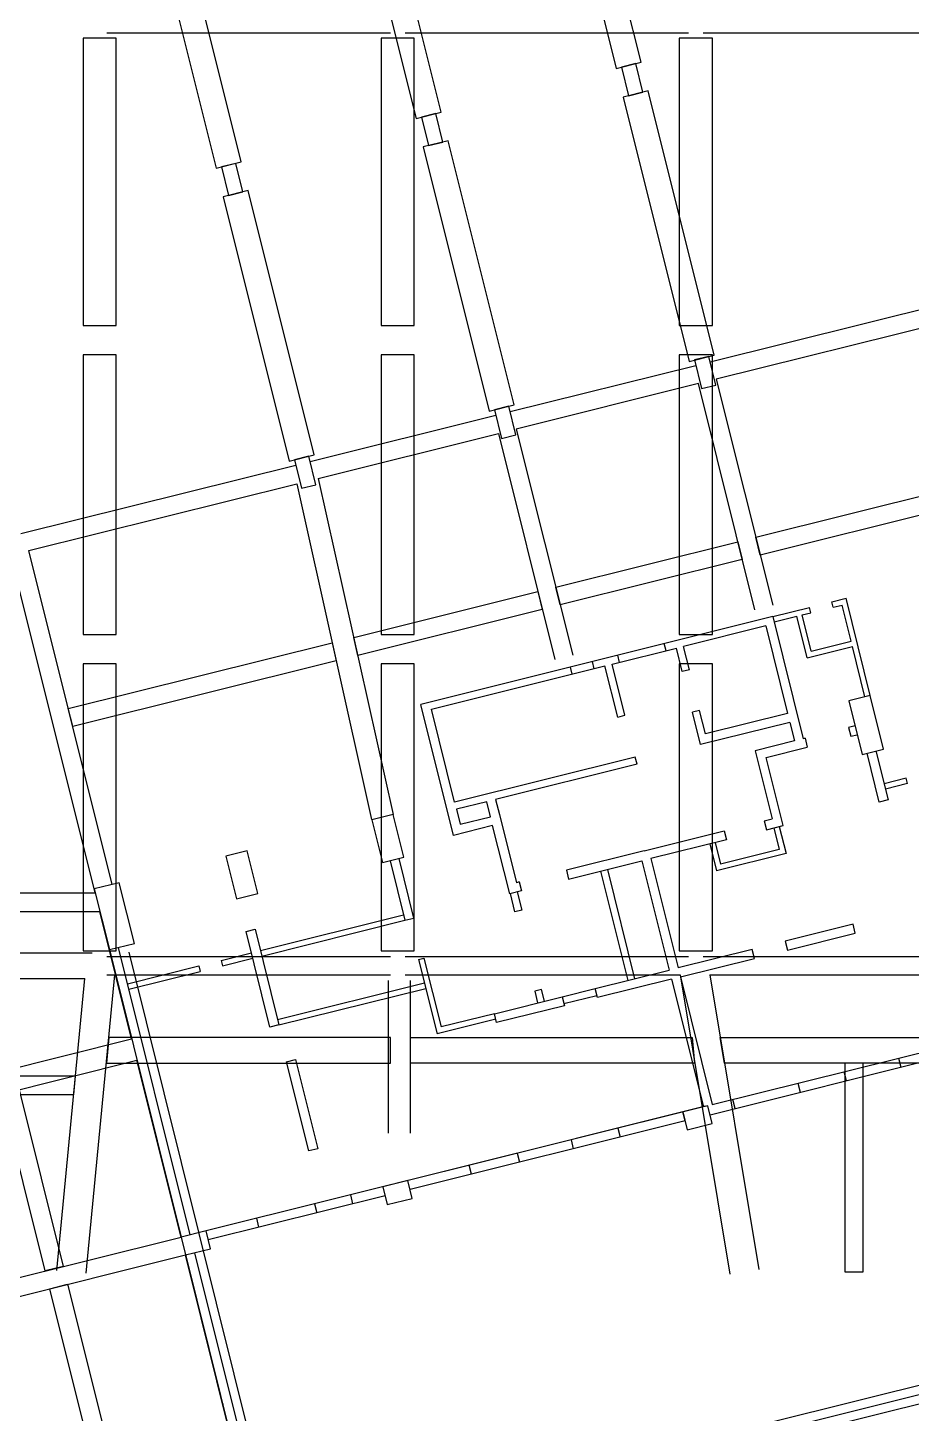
# Model space of a CAD drawing. Header units: metres. Extents: x -681087 to 1033303, y 74272 to 2630761.
# Drawn here: x 122390 to 146396, y 2267354 to 2305004 of the extents above; entities that cross this region are included whole.
import ezdxf

# ---------------------------------------------------------------- set-up
doc = ezdxf.new("R2010")
doc.units = ezdxf.units.M
for name, color, linetype in [('SKELETON_CLEAN', 7, 'Continuous'), ('SKELETON_ISOLATED', 1, 'Continuous'), ('SKELETON_ORIGINAL', 8, 'Continuous')]:
    doc.layers.add(name, color=color, linetype=linetype)

msp = doc.modelspace()

# ---------------------------------------------------------------- linework, layer by layer
at = {"layer": 'SKELETON_CLEAN'}
for p, q in [((139054, 2304064), (137216, 2311438)), ((136537, 2311269), (138375, 2303895)), ((131103, 2309914), (132941, 2302540)), ((133621, 2302709), (131782, 2310084)), ((128187, 2301355), (126349, 2308729)), ((125669, 2308560), (127508, 2301185)), ((124793, 2304716), (123893, 2304716)), ((123893, 2304716), (123893, 2296916)), ((124793, 2296916), (124793, 2304716)), ((132893, 2304716), (131993, 2304716)), ((131993, 2304716), (131993, 2296916)), ((132893, 2296916), (132893, 2304716)), ((140993, 2304716), (140093, 2304716)), ((140093, 2304716), (140093, 2296916)), ((140993, 2296916), (140993, 2304716)), ((138375, 2303895), (139054, 2304064)), ((138909, 2304028), (138521, 2303931)), ((138521, 2303931), (138714, 2303155)), ((139102, 2303252), (138909, 2304028)), ((139248, 2303288), (138569, 2303118)), ((138569, 2303118), (140359, 2295938)), ((138714, 2303155), (139102, 2303252)), ((141038, 2296108), (139248, 2303288)), ((132941, 2302540), (133621, 2302709)), ((133475, 2302673), (133087, 2302576)), ((133669, 2301897), (133475, 2302673)), ((133087, 2302576), (133280, 2301800)), ((133814, 2301933), (133135, 2301764)), ((133280, 2301800), (133669, 2301897)), ((135604, 2294753), (133814, 2301933)), ((133135, 2301764), (134925, 2294583)), ((127508, 2301185), (128187, 2301355)), ((128041, 2301318), (127653, 2301221)), ((127653, 2301221), (127847, 2300445)), ((128235, 2300542), (128041, 2301318)), ((128380, 2300578), (127701, 2300409)), ((127701, 2300409), (129491, 2293229)), ((127847, 2300445), (128235, 2300542)), ((130170, 2293398), (128380, 2300578)), ((148477, 2297293), (141098, 2295453)), ((123893, 2296916), (124793, 2296916)), ((131993, 2296916), (132893, 2296916)), ((140093, 2296916), (140993, 2296916)), ((124793, 2296116), (123893, 2296116)), ((123893, 2296116), (123893, 2288516)), ((124793, 2288516), (124793, 2296116)), ((132893, 2296116), (131993, 2296116)), ((131993, 2296116), (131993, 2288516)), ((132893, 2288516), (132893, 2296116)), ((140993, 2296116), (140093, 2296116)), ((140093, 2296116), (140093, 2288516)), ((140359, 2295938), (141038, 2296108)), ((140892, 2296071), (140504, 2295975)), ((140504, 2295975), (140698, 2295198)), ((141086, 2295295), (140892, 2296071)), ((140993, 2288516), (140993, 2296116)), ((140613, 2295332), (135665, 2294098)), ((142144, 2289190), (140613, 2295332)), ((140698, 2295198), (141086, 2295295)), ((141098, 2295453), (142630, 2289311)), ((134925, 2294583), (135604, 2294753)), ((135459, 2294717), (135071, 2294620)), ((135071, 2294620), (135264, 2293844)), ((135652, 2293940), (135459, 2294717)), ((130283, 2292756), (135179, 2293977)), ((135179, 2293977), (136711, 2287835)), ((135665, 2294098), (137196, 2287956)), ((135264, 2293844), (135652, 2293940)), ((129491, 2293229), (130170, 2293398)), ((130025, 2293362), (129637, 2293265)), ((129637, 2293265), (129831, 2292489)), ((130219, 2292586), (130025, 2293362)), ((142169, 2291159), (149401, 2292962)), ((122420, 2290796), (129701, 2292611)), ((129701, 2292611), (131734, 2283490)), ((129831, 2292489), (130219, 2292586)), ((130283, 2292756), (132319, 2283624)), ((149505, 2292473), (142290, 2290674)), ((136735, 2289804), (141684, 2291038)), ((141684, 2291038), (141805, 2290553)), ((142290, 2290674), (142169, 2291159)), ((124224, 2281493), (121935, 2290675)), ((124682, 2281723), (122420, 2290796)), ((141805, 2290553), (136856, 2289319)), ((131246, 2288436), (136250, 2289683)), ((136250, 2289683), (136371, 2289198)), ((136856, 2289319), (136735, 2289804)), ((144235, 2289402), (144623, 2289499)), ((145281, 2286860), (144623, 2289499)), ((136371, 2289198), (131355, 2287948)), ((142634, 2289003), (143634, 2289252)), ((143427, 2289046), (143670, 2289106)), ((143670, 2289106), (143634, 2289252)), ((144272, 2289256), (144235, 2289402)), ((144272, 2289256), (144514, 2289317)), ((144760, 2288332), (144514, 2289317)), ((142634, 2289003), (133067, 2286617)), ((142440, 2288748), (140208, 2288192)), ((142440, 2288748), (143033, 2286371)), ((142634, 2289003), (143462, 2285684)), ((142671, 2288857), (143282, 2289010)), ((143564, 2287879), (143282, 2289010)), ((143673, 2288061), (143427, 2289046)), ((123893, 2288516), (124793, 2288516)), ((131355, 2287948), (131246, 2288436)), ((131993, 2288516), (132893, 2288516)), ((140093, 2288516), (140993, 2288516)), ((143673, 2288061), (144760, 2288332)), ((123490, 2286502), (130664, 2288291)), ((130664, 2288291), (130773, 2287803)), ((138268, 2287708), (140014, 2288143)), ((140173, 2287508), (140014, 2288143)), ((140367, 2287556), (140208, 2288192)), ((143564, 2287879), (144796, 2288186)), ((145136, 2286823), (144796, 2288186)), ((130773, 2287803), (123611, 2286017)), ((124793, 2287716), (123893, 2287716)), ((123893, 2287716), (123893, 2279916)), ((124793, 2279916), (124793, 2287716)), ((132893, 2287716), (131993, 2287716)), ((131993, 2287716), (131993, 2279916)), ((132893, 2279916), (132893, 2287716)), ((133358, 2286484), (138074, 2287660)), ((138420, 2286272), (138074, 2287660)), ((138614, 2286320), (138268, 2287708)), ((140993, 2287716), (140093, 2287716)), ((140093, 2287716), (140093, 2279916)), ((140993, 2279916), (140993, 2287716)), ((140367, 2287556), (140173, 2287508)), ((145281, 2286860), (144699, 2286714)), ((145644, 2285404), (145281, 2286860)), ((123611, 2286017), (123490, 2286502)), ((133955, 2283056), (133067, 2286617)), ((133987, 2283961), (133358, 2286484)), ((140643, 2286450), (140449, 2286402)), ((140801, 2285815), (140643, 2286450)), ((144699, 2286714), (145062, 2285259)), ((138420, 2286272), (138614, 2286320)), ((140668, 2285524), (140449, 2286402)), ((143093, 2286128), (140668, 2285524)), ((143033, 2286371), (140801, 2285815)), ((143093, 2286128), (143219, 2285624)), ((143510, 2285696), (143462, 2285684)), ((143510, 2285696), (143571, 2285454)), ((144869, 2286035), (144694, 2285992)), ((144694, 2285992), (144754, 2285749)), ((144754, 2285749), (144929, 2285793)), ((143219, 2285624), (142152, 2285358)), ((142152, 2285358), (142614, 2283505)), ((142455, 2285176), (143571, 2285454)), ((145062, 2285259), (145644, 2285404)), ((145436, 2285352), (145767, 2284023)), ((138897, 2285185), (133987, 2283961)), ((138945, 2284991), (135103, 2284033)), ((138945, 2284991), (138897, 2285185)), ((142917, 2283322), (142455, 2285176)), ((145525, 2283962), (145193, 2285292)), ((146260, 2284609), (145658, 2284459)), ((146296, 2284464), (146260, 2284609)), ((146296, 2284464), (145695, 2284314)), ((134860, 2283973), (134035, 2283767)), ((134962, 2283565), (134860, 2283973)), ((135103, 2284033), (135204, 2283626)), ((145767, 2284023), (145525, 2283962)), ((132318, 2283627), (131736, 2283482)), ((131736, 2283482), (132026, 2282318)), ((132609, 2282463), (132318, 2283627)), ((134035, 2283767), (134137, 2283359)), ((134137, 2283359), (134962, 2283565)), ((135204, 2283626), (135666, 2281772)), ((142400, 2283451), (142614, 2283505)), ((142400, 2283451), (142461, 2283209)), ((135022, 2283323), (133955, 2283056)), ((135484, 2281469), (135022, 2283323)), ((139140, 2282638), (141314, 2283180)), ((141314, 2283180), (141374, 2282938)), ((142461, 2283209), (142917, 2283322)), ((142665, 2283260), (142810, 2282677)), ((142810, 2283296), (142992, 2282568)), ((141374, 2282938), (139322, 2282426)), ((140918, 2282824), (141099, 2282096)), ((141064, 2282860), (141209, 2282278)), ((142810, 2282677), (141209, 2282278)), ((128355, 2282639), (127772, 2282494)), ((127772, 2282494), (128063, 2281330)), ((128645, 2281475), (128355, 2282639)), ((132026, 2282318), (132609, 2282463)), ((132235, 2282370), (132639, 2280750)), ((132882, 2280810), (132478, 2282430)), ((139140, 2282638), (137025, 2282111)), ((137085, 2281868), (139079, 2282366)), ((139079, 2282366), (139820, 2279397)), ((139322, 2282426), (140062, 2279457)), ((142992, 2282568), (141099, 2282096)), ((137025, 2282111), (137085, 2281868)), ((124876, 2281772), (124197, 2281603)), ((124197, 2281603), (124608, 2279953)), ((125287, 2280122), (124876, 2281772)), ((135805, 2281549), (135484, 2281469)), ((135744, 2281792), (135666, 2281772)), ((135744, 2281792), (135805, 2281549)), ((116752, 2281493), (124224, 2281493)), ((128063, 2281330), (128645, 2281475)), ((135627, 2280979), (135504, 2281474)), ((135688, 2281520), (135812, 2281025)), ((116877, 2280993), (124349, 2280993)), ((125213, 2277527), (124349, 2280993)), ((132639, 2280750), (132882, 2280810)), ((135812, 2281025), (135627, 2280979)), ((128324, 2280447), (128567, 2280507)), ((128972, 2277846), (128324, 2280447)), ((128567, 2280507), (129215, 2277907)), ((128748, 2279779), (132639, 2280750)), ((144812, 2280641), (142968, 2280182)), ((144872, 2280399), (144812, 2280641)), ((124608, 2279953), (125287, 2280122)), ((142968, 2280182), (143029, 2279939)), ((143029, 2279939), (144872, 2280399)), ((123893, 2279916), (124793, 2279916)), ((124608, 2279953), (126556, 2272142)), ((129157, 2263773), (125142, 2279880)), ((127644, 2279659), (128469, 2279865)), ((127681, 2279513), (128506, 2279719)), ((131993, 2279916), (132893, 2279916)), ((133007, 2279687), (133153, 2279723)), ((133007, 2279687), (133510, 2277669)), ((133153, 2279723), (133619, 2277851)), ((142076, 2279959), (140062, 2279457)), ((140093, 2279916), (140993, 2279916)), ((140123, 2279214), (142136, 2279716)), ((142136, 2279716), (142076, 2279959)), ((125097, 2279024), (127043, 2279509)), ((125134, 2278878), (127079, 2279363)), ((127043, 2279509), (127079, 2279363)), ((127644, 2279659), (127681, 2279513)), ((137806, 2278895), (139820, 2279397)), ((120552, 2279166), (123945, 2279166)), ((123184, 2271237), (123945, 2279166)), ((132643, 2279266), (140112, 2279266)), ((139880, 2279154), (137867, 2278652)), ((139880, 2279154), (140746, 2275680)), ((140112, 2279266), (141468, 2271133)), ((140123, 2279214), (140989, 2275741)), ((140923, 2279266), (148443, 2279266)), ((140923, 2279266), (142257, 2271265)), ((140989, 2275741), (154985, 2279230)), ((129215, 2277907), (133203, 2278901)), ((135070, 2278212), (136914, 2278672)), ((136349, 2278871), (136164, 2278825)), ((136164, 2278825), (136244, 2278505)), ((136428, 2278551), (136349, 2278871)), ((136914, 2278672), (137806, 2278895)), ((136914, 2278672), (136974, 2278429)), ((137867, 2278652), (137806, 2278895)), ((135070, 2278212), (133619, 2277851)), ((135130, 2277970), (135070, 2278212)), ((136974, 2278429), (135130, 2277970)), ((129215, 2277907), (128972, 2277846)), ((135106, 2278067), (133510, 2277669)), ((118178, 2275773), (125213, 2277527)), ((124596, 2277569), (124529, 2276869)), ((132243, 2277569), (124596, 2277569)), ((132243, 2276869), (132243, 2277569)), ((132793, 2276869), (132793, 2277569)), ((132793, 2277569), (140440, 2277569)), ((140440, 2277569), (140508, 2276869)), ((141323, 2276869), (141206, 2277569)), ((141206, 2277569), (148391, 2277569)), ((140928, 2275468), (148399, 2277331)), ((118323, 2275191), (125358, 2276945)), ((124529, 2276869), (132243, 2276869)), ((126556, 2272142), (125358, 2276945)), ((129423, 2276907), (129666, 2276968)), ((130028, 2274482), (129423, 2276907)), ((129666, 2276968), (130270, 2274542)), ((140508, 2276869), (132793, 2276869)), ((148459, 2276869), (141323, 2276869)), ((145088, 2276869), (144588, 2276869)), ((144588, 2276869), (144588, 2271199)), ((145088, 2271199), (145088, 2276869)), ((123691, 2276519), (120552, 2276519)), ((123643, 2276019), (123691, 2276519)), ((120552, 2276019), (123643, 2276019)), ((122868, 2271223), (121671, 2276026)), ((122156, 2276147), (123354, 2271344)), ((140249, 2275299), (140188, 2275541)), ((140188, 2275541), (140309, 2275056)), ((140988, 2275225), (140867, 2275711)), ((140249, 2275299), (132777, 2273436)), ((140309, 2275056), (140988, 2275225)), ((130270, 2274542), (130028, 2274482)), ((132717, 2273678), (132038, 2273509)), ((132838, 2273193), (132717, 2273678)), ((132038, 2273509), (132159, 2273024)), ((132159, 2273024), (132838, 2273193)), ((119521, 2270388), (126556, 2272142)), ((127235, 2272312), (126556, 2272142)), ((126556, 2272142), (126677, 2271657)), ((127356, 2271826), (127235, 2272312)), ((126677, 2271657), (127356, 2271826)), ((129157, 2263773), (162342, 2272047)), ((119642, 2269903), (126676, 2271657)), ((123354, 2271344), (122868, 2271223)), ((144588, 2271199), (145088, 2271199)), ((122989, 2270738), (123475, 2270859)), ((124985, 2262733), (122989, 2270738)), ((123475, 2270859), (125470, 2262854)), ((143008, 2266711), (157223, 2270255)), ((143154, 2266747), (150528, 2268586))]:
    msp.add_line(p, q, dxfattribs=at)
at = {"layer": 'SKELETON_ISOLATED'}
for p, q in [((124543, 2304866), (132243, 2304866)), ((132643, 2304866), (140343, 2304866)), ((140743, 2304866), (148443, 2304866)), ((140929, 2295926), (148400, 2297789)), ((135495, 2294571), (140541, 2295829)), ((130061, 2293216), (135107, 2294474)), ((122202, 2291257), (129673, 2293120)), ((138472, 2287759), (138423, 2287953)), ((139733, 2288073), (139685, 2288267)), ((137181, 2287437), (137133, 2287631)), ((137783, 2287587), (137734, 2287781)), ((137954, 2282085), (138694, 2279116)), ((138138, 2282131), (138878, 2279162)), ((128712, 2279925), (132603, 2280895)), ((116543, 2279866), (124143, 2279866)), ((124543, 2279766), (132243, 2279766)), ((124851, 2280014), (126798, 2272203)), ((132643, 2279766), (140343, 2279766)), ((140743, 2279766), (148443, 2279766)), ((123981, 2271161), (124759, 2279266)), ((124543, 2279266), (132243, 2279266)), ((129179, 2278052), (133167, 2279047)), ((132193, 2274969), (132193, 2279116)), ((132793, 2274969), (132793, 2279116)), ((136960, 2278488), (137852, 2278710)), ((146049, 2277002), (146109, 2276760)), ((143313, 2276320), (143373, 2276078)), ((144634, 2276392), (144574, 2276635)), ((140807, 2275695), (133712, 2273926)), ((141607, 2275637), (141547, 2275880)), ((137221, 2274544), (137161, 2274786)), ((138422, 2275101), (138483, 2274858)), ((135686, 2274419), (135747, 2274176)), ((134446, 2273852), (134386, 2274094)), ((132098, 2273266), (127295, 2272069)), ((131225, 2273049), (131164, 2273291)), ((130184, 2273047), (130245, 2272804)), ((128673, 2272412), (128613, 2272655)), ((126919, 2271718), (128939, 2263616)), ((143093, 2266990), (150468, 2268829)), ((127668, 2267679), (127687, 2267606))]:
    msp.add_line(p, q, dxfattribs=at)
at = {"layer": 'SKELETON_ORIGINAL'}
for p, q in [((139054, 2304064), (137216, 2311438)), ((136537, 2311269), (138375, 2303895)), ((131103, 2309914), (132941, 2302540)), ((133621, 2302709), (131782, 2310084)), ((128187, 2301355), (126349, 2308729)), ((125669, 2308560), (127508, 2301185)), ((124793, 2304716), (123893, 2304716)), ((123893, 2304716), (123893, 2296916)), ((124543, 2304866), (132243, 2304866)), ((124793, 2296916), (124793, 2304716)), ((132893, 2304716), (131993, 2304716)), ((131993, 2304716), (131993, 2296916)), ((132643, 2304866), (140343, 2304866)), ((132893, 2296916), (132893, 2304716)), ((140993, 2304716), (140093, 2304716)), ((140093, 2304716), (140093, 2296916)), ((140743, 2304866), (148443, 2304866)), ((140993, 2296916), (140993, 2304716)), ((138375, 2303895), (139054, 2304064)), ((138909, 2304028), (138521, 2303931)), ((138521, 2303931), (138714, 2303155)), ((139102, 2303252), (138909, 2304028)), ((139248, 2303288), (138569, 2303118)), ((138569, 2303118), (140359, 2295938)), ((138714, 2303155), (139102, 2303252)), ((141038, 2296108), (139248, 2303288)), ((132941, 2302540), (133621, 2302709)), ((133475, 2302673), (133087, 2302576)), ((133669, 2301897), (133475, 2302673)), ((133087, 2302576), (133280, 2301800)), ((133814, 2301933), (133135, 2301764)), ((133280, 2301800), (133669, 2301897)), ((135604, 2294753), (133814, 2301933)), ((133135, 2301764), (134925, 2294583)), ((127508, 2301185), (128187, 2301355)), ((128041, 2301318), (127653, 2301221)), ((127653, 2301221), (127847, 2300445)), ((128235, 2300542), (128041, 2301318)), ((128380, 2300578), (127701, 2300409)), ((127701, 2300409), (129491, 2293229)), ((127847, 2300445), (128235, 2300542)), ((130170, 2293398), (128380, 2300578)), ((140929, 2295926), (148400, 2297789)), ((148477, 2297293), (141098, 2295453)), ((123893, 2296916), (124793, 2296916)), ((131993, 2296916), (132893, 2296916)), ((140093, 2296916), (140993, 2296916)), ((124793, 2296116), (123893, 2296116)), ((123893, 2296116), (123893, 2288516)), ((124793, 2288516), (124793, 2296116)), ((132893, 2296116), (131993, 2296116)), ((131993, 2296116), (131993, 2288516)), ((132893, 2288516), (132893, 2296116)), ((140993, 2296116), (140093, 2296116)), ((140093, 2296116), (140093, 2288516)), ((140359, 2295938), (141038, 2296108)), ((140892, 2296071), (140504, 2295975)), ((140504, 2295975), (140698, 2295198)), ((141086, 2295295), (140892, 2296071)), ((140993, 2288516), (140993, 2296116)), ((135495, 2294571), (140541, 2295829)), ((140613, 2295332), (135665, 2294098)), ((142144, 2289190), (140613, 2295332)), ((140698, 2295198), (141086, 2295295)), ((141098, 2295453), (142630, 2289311)), ((134925, 2294583), (135604, 2294753)), ((130061, 2293216), (135107, 2294474)), ((135459, 2294717), (135071, 2294620)), ((135071, 2294620), (135264, 2293844)), ((135652, 2293940), (135459, 2294717)), ((130283, 2292756), (135179, 2293977)), ((135179, 2293977), (136711, 2287835)), ((135665, 2294098), (137196, 2287956)), ((135264, 2293844), (135652, 2293940)), ((129491, 2293229), (130170, 2293398)), ((130025, 2293362), (129637, 2293265)), ((129637, 2293265), (129831, 2292489)), ((130219, 2292586), (130025, 2293362)), ((122202, 2291257), (129673, 2293120)), ((142169, 2291159), (149401, 2292962)), ((122420, 2290796), (129701, 2292611)), ((129701, 2292611), (131734, 2283490)), ((129831, 2292489), (130219, 2292586)), ((130283, 2292756), (132319, 2283624)), ((149505, 2292473), (142290, 2290674)), ((136735, 2289804), (141684, 2291038)), ((141684, 2291038), (141805, 2290553)), ((142290, 2290674), (142169, 2291159)), ((124224, 2281493), (121935, 2290675)), ((124682, 2281723), (122420, 2290796)), ((141805, 2290553), (136856, 2289319)), ((131246, 2288436), (136250, 2289683)), ((136250, 2289683), (136371, 2289198)), ((136856, 2289319), (136735, 2289804)), ((144235, 2289402), (144623, 2289499)), ((145281, 2286860), (144623, 2289499)), ((136371, 2289198), (131355, 2287948)), ((142634, 2289003), (143634, 2289252)), ((143427, 2289046), (143670, 2289106)), ((143670, 2289106), (143634, 2289252)), ((144272, 2289256), (144235, 2289402)), ((144272, 2289256), (144514, 2289317)), ((144760, 2288332), (144514, 2289317)), ((142634, 2289003), (133067, 2286617)), ((142440, 2288748), (140208, 2288192)), ((142440, 2288748), (143033, 2286371)), ((142634, 2289003), (143462, 2285684)), ((142671, 2288857), (143282, 2289010)), ((143564, 2287879), (143282, 2289010)), ((143673, 2288061), (143427, 2289046)), ((123893, 2288516), (124793, 2288516)), ((131355, 2287948), (131246, 2288436)), ((131993, 2288516), (132893, 2288516)), ((140093, 2288516), (140993, 2288516)), ((143673, 2288061), (144760, 2288332)), ((123490, 2286502), (130664, 2288291)), ((130664, 2288291), (130773, 2287803)), ((138268, 2287708), (140014, 2288143)), ((138472, 2287759), (138423, 2287953)), ((139733, 2288073), (139685, 2288267)), ((140173, 2287508), (140014, 2288143)), ((140367, 2287556), (140208, 2288192)), ((143564, 2287879), (144796, 2288186)), ((145136, 2286823), (144796, 2288186)), ((130773, 2287803), (123611, 2286017)), ((124793, 2287716), (123893, 2287716)), ((123893, 2287716), (123893, 2279916)), ((124793, 2279916), (124793, 2287716)), ((132893, 2287716), (131993, 2287716)), ((131993, 2287716), (131993, 2279916)), ((132893, 2279916), (132893, 2287716)), ((133358, 2286484), (138074, 2287660)), ((137181, 2287437), (137133, 2287631)), ((137783, 2287587), (137734, 2287781)), ((138420, 2286272), (138074, 2287660)), ((138614, 2286320), (138268, 2287708)), ((140993, 2287716), (140093, 2287716)), ((140093, 2287716), (140093, 2279916)), ((140993, 2279916), (140993, 2287716)), ((140367, 2287556), (140173, 2287508)), ((145281, 2286860), (144699, 2286714)), ((145644, 2285404), (145281, 2286860)), ((123611, 2286017), (123490, 2286502)), ((133955, 2283056), (133067, 2286617)), ((133987, 2283961), (133358, 2286484)), ((140643, 2286450), (140449, 2286402)), ((140801, 2285815), (140643, 2286450)), ((144699, 2286714), (145062, 2285259)), ((138420, 2286272), (138614, 2286320)), ((140668, 2285524), (140449, 2286402)), ((143093, 2286128), (140668, 2285524)), ((143033, 2286371), (140801, 2285815)), ((143093, 2286128), (143219, 2285624)), ((143510, 2285696), (143462, 2285684)), ((143510, 2285696), (143571, 2285454)), ((144869, 2286035), (144694, 2285992)), ((144694, 2285992), (144754, 2285749)), ((144754, 2285749), (144929, 2285793)), ((143219, 2285624), (142152, 2285358)), ((142152, 2285358), (142614, 2283505)), ((142455, 2285176), (143571, 2285454)), ((145062, 2285259), (145644, 2285404)), ((145436, 2285352), (145767, 2284023)), ((138897, 2285185), (133987, 2283961)), ((138945, 2284991), (135103, 2284033)), ((138945, 2284991), (138897, 2285185)), ((142917, 2283322), (142455, 2285176)), ((145525, 2283962), (145193, 2285292)), ((146260, 2284609), (145658, 2284459)), ((146296, 2284464), (146260, 2284609)), ((146296, 2284464), (145695, 2284314)), ((134860, 2283973), (134035, 2283767)), ((134962, 2283565), (134860, 2283973)), ((135103, 2284033), (135204, 2283626)), ((145767, 2284023), (145525, 2283962)), ((132318, 2283627), (131736, 2283482)), ((131736, 2283482), (132026, 2282318)), ((132609, 2282463), (132318, 2283627)), ((134035, 2283767), (134137, 2283359)), ((134137, 2283359), (134962, 2283565)), ((135204, 2283626), (135666, 2281772)), ((142400, 2283451), (142614, 2283505)), ((142400, 2283451), (142461, 2283209)), ((135022, 2283323), (133955, 2283056)), ((135484, 2281469), (135022, 2283323)), ((139140, 2282638), (141314, 2283180)), ((141314, 2283180), (141374, 2282938)), ((142461, 2283209), (142917, 2283322)), ((142665, 2283260), (142810, 2282677)), ((142810, 2283296), (142992, 2282568)), ((141374, 2282938), (139322, 2282426)), ((140918, 2282824), (141099, 2282096)), ((141064, 2282860), (141209, 2282278)), ((142810, 2282677), (141209, 2282278)), ((128355, 2282639), (127772, 2282494)), ((127772, 2282494), (128063, 2281330)), ((128645, 2281475), (128355, 2282639)), ((132026, 2282318), (132609, 2282463)), ((132235, 2282370), (132639, 2280750)), ((132882, 2280810), (132478, 2282430)), ((139140, 2282638), (137025, 2282111)), ((137085, 2281868), (139079, 2282366)), ((139079, 2282366), (139820, 2279397)), ((139322, 2282426), (140062, 2279457)), ((142992, 2282568), (141099, 2282096)), ((137025, 2282111), (137085, 2281868)), ((137954, 2282085), (138694, 2279116)), ((138138, 2282131), (138878, 2279162)), ((124876, 2281772), (124197, 2281603)), ((124197, 2281603), (124608, 2279953)), ((125287, 2280122), (124876, 2281772)), ((135805, 2281549), (135484, 2281469)), ((135744, 2281792), (135666, 2281772)), ((135744, 2281792), (135805, 2281549)), ((116752, 2281493), (124224, 2281493)), ((128063, 2281330), (128645, 2281475)), ((135627, 2280979), (135504, 2281474)), ((135688, 2281520), (135812, 2281025)), ((116877, 2280993), (124349, 2280993)), ((125213, 2277527), (124349, 2280993)), ((128712, 2279925), (132603, 2280895)), ((132639, 2280750), (132882, 2280810)), ((135812, 2281025), (135627, 2280979)), ((128324, 2280447), (128567, 2280507)), ((128972, 2277846), (128324, 2280447)), ((128567, 2280507), (129215, 2277907)), ((128748, 2279779), (132639, 2280750)), ((144812, 2280641), (142968, 2280182)), ((144872, 2280399), (144812, 2280641)), ((124608, 2279953), (125287, 2280122)), ((142968, 2280182), (143029, 2279939)), ((143029, 2279939), (144872, 2280399)), ((116543, 2279866), (124143, 2279866)), ((123893, 2279916), (124793, 2279916)), ((124543, 2279766), (132243, 2279766)), ((124608, 2279953), (126556, 2272142)), ((124851, 2280014), (126798, 2272203)), ((129157, 2263773), (125142, 2279880)), ((127644, 2279659), (128469, 2279865)), ((127681, 2279513), (128506, 2279719)), ((131993, 2279916), (132893, 2279916)), ((132643, 2279766), (140343, 2279766)), ((133007, 2279687), (133153, 2279723)), ((133007, 2279687), (133510, 2277669)), ((133153, 2279723), (133619, 2277851)), ((142076, 2279959), (140062, 2279457)), ((140093, 2279916), (140993, 2279916)), ((140123, 2279214), (142136, 2279716)), ((140743, 2279766), (148443, 2279766)), ((142136, 2279716), (142076, 2279959)), ((125097, 2279024), (127043, 2279509)), ((125134, 2278878), (127079, 2279363)), ((127043, 2279509), (127079, 2279363)), ((127644, 2279659), (127681, 2279513)), ((137806, 2278895), (139820, 2279397)), ((120552, 2279166), (123945, 2279166)), ((123184, 2271237), (123945, 2279166)), ((123981, 2271161), (124759, 2279266)), ((124543, 2279266), (132243, 2279266)), ((129179, 2278052), (133167, 2279047)), ((132193, 2274969), (132193, 2279116)), ((132643, 2279266), (140112, 2279266)), ((132793, 2274969), (132793, 2279116)), ((139880, 2279154), (137867, 2278652)), ((139880, 2279154), (140746, 2275680)), ((140112, 2279266), (141468, 2271133)), ((140123, 2279214), (140989, 2275741)), ((140923, 2279266), (148443, 2279266)), ((140923, 2279266), (142257, 2271265)), ((140989, 2275741), (154985, 2279230)), ((129215, 2277907), (133203, 2278901)), ((135070, 2278212), (136914, 2278672)), ((136349, 2278871), (136164, 2278825)), ((136164, 2278825), (136244, 2278505)), ((136428, 2278551), (136349, 2278871)), ((136914, 2278672), (137806, 2278895)), ((136914, 2278672), (136974, 2278429)), ((136960, 2278488), (137852, 2278710)), ((137867, 2278652), (137806, 2278895)), ((135070, 2278212), (133619, 2277851)), ((135130, 2277970), (135070, 2278212)), ((136974, 2278429), (135130, 2277970)), ((129215, 2277907), (128972, 2277846)), ((135106, 2278067), (133510, 2277669)), ((118178, 2275773), (125213, 2277527)), ((124596, 2277569), (124529, 2276869)), ((132243, 2277569), (124596, 2277569)), ((132243, 2276869), (132243, 2277569)), ((132793, 2276869), (132793, 2277569)), ((132793, 2277569), (140440, 2277569)), ((140440, 2277569), (140508, 2276869)), ((141323, 2276869), (141206, 2277569)), ((141206, 2277569), (148391, 2277569)), ((140928, 2275468), (148399, 2277331)), ((118323, 2275191), (125358, 2276945)), ((124529, 2276869), (132243, 2276869)), ((126556, 2272142), (125358, 2276945)), ((129423, 2276907), (129666, 2276968)), ((130028, 2274482), (129423, 2276907)), ((129666, 2276968), (130270, 2274542)), ((140508, 2276869), (132793, 2276869)), ((148459, 2276869), (141323, 2276869)), ((145088, 2276869), (144588, 2276869)), ((144588, 2276869), (144588, 2271199)), ((145088, 2271199), (145088, 2276869)), ((146049, 2277002), (146109, 2276760)), ((123691, 2276519), (120552, 2276519)), ((123643, 2276019), (123691, 2276519)), ((143313, 2276320), (143373, 2276078)), ((144634, 2276392), (144574, 2276635)), ((120552, 2276019), (123643, 2276019)), ((122868, 2271223), (121671, 2276026)), ((122156, 2276147), (123354, 2271344)), ((140746, 2275680), (127235, 2272312)), ((140867, 2275711), (140188, 2275541)), ((140249, 2275299), (140188, 2275541)), ((140188, 2275541), (140309, 2275056)), ((140988, 2275225), (140867, 2275711)), ((141607, 2275637), (141547, 2275880)), ((140249, 2275299), (132777, 2273436)), ((140309, 2275056), (140988, 2275225)), ((137221, 2274544), (137161, 2274786)), ((138422, 2275101), (138483, 2274858)), ((130270, 2274542), (130028, 2274482)), ((135686, 2274419), (135747, 2274176)), ((134446, 2273852), (134386, 2274094)), ((132717, 2273678), (132038, 2273509)), ((132838, 2273193), (132717, 2273678)), ((132098, 2273266), (127295, 2272069)), ((131225, 2273049), (131164, 2273291)), ((132038, 2273509), (132159, 2273024)), ((130184, 2273047), (130245, 2272804)), ((132159, 2273024), (132838, 2273193)), ((128673, 2272412), (128613, 2272655)), ((119521, 2270388), (126556, 2272142)), ((127235, 2272312), (126556, 2272142)), ((126556, 2272142), (126677, 2271657)), ((127356, 2271826), (127235, 2272312)), ((126677, 2271657), (127356, 2271826)), ((129157, 2263773), (162342, 2272047)), ((119642, 2269903), (126676, 2271657)), ((126664, 2271706), (128697, 2263555)), ((128672, 2263652), (126676, 2271657)), ((126919, 2271718), (128939, 2263616)), ((123354, 2271344), (122868, 2271223)), ((144588, 2271199), (145088, 2271199)), ((122989, 2270738), (123475, 2270859)), ((124985, 2262733), (122989, 2270738)), ((123475, 2270859), (125470, 2262854)), ((143008, 2266711), (157223, 2270255)), ((143093, 2266990), (150468, 2268829)), ((143154, 2266747), (150528, 2268586))]:
    msp.add_line(p, q, dxfattribs=at)

doc.saveas('drawing.dxf')
